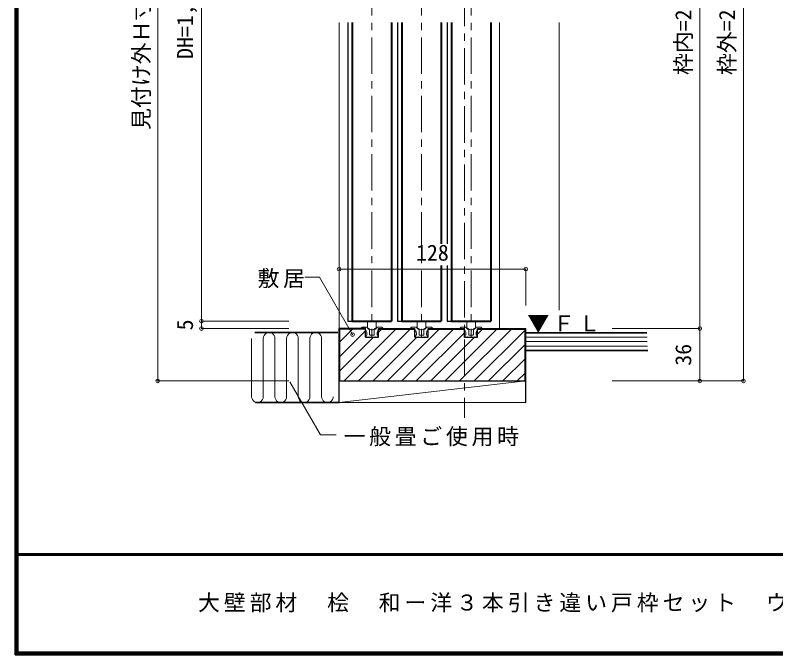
# Model space of a CAD drawing. Units: millimetres at full size, sheet at 1:5; details may follow other scales. Extents: x -981 to 969, y -733 to 681.
# Drawn here: x -981 to -460, y -716 to -277 of the extents above; entities that cross this region are included whole.
import ezdxf
from ezdxf.enums import TextEntityAlignment as Align

# ---------------------------------------------------------------- set-up
doc = ezdxf.new("R2010")
doc.units = ezdxf.units.MM
doc.header["$LTSCALE"] = 5
doc.header["$PDMODE"] = 32
doc.header["$PDSIZE"] = 2.5
doc.linetypes.add('CHAIN1', pattern=[8, 5, -1, 1, -1])
doc.linetypes.add('DASHED1', pattern=[1.8, 1.2, -0.6])
for name, color, linetype, lineweight in [('0-1_通り芯', 4, 'CHAIN1', 9), ('0-3_仕上げ', 7, 'Continuous', 18), ('0-4_枠', 3, 'Continuous', 25), ('0-6_扉', 3, 'Continuous', 25), ('0-7_金物', 7, 'Continuous', 18), ('0-A_文字', 7, 'Continuous', 18), ('0-B_寸法', 7, 'Continuous', 9), ('0-C_ハッチ', 4, 'DASHED1', 9), ('F-0_補助線', 6, 'Continuous', 40), ('F-1_枠', 6, 'Continuous', 40)]:
    doc.layers.add(name, color=color, linetype=linetype, lineweight=lineweight)
doc.layers.add('F-A_文字', color=7, linetype='Continuous')
doc.styles.add('ＭＳ ゴシック', font='')
doc.styles.get('ＭＳ ゴシック').set_extended_font_data('MS Gothic')

msp = doc.modelspace()

# ---------------------------------------------------------------- linework, layer by layer
at = {"layer": '0-1_通り芯'}
for p, q in [((-673.146, 60.495), (-673.146, -553.262)), ((-736.646, -52.263), (-736.646, -498.028)), ((-702.646, -52.263), (-702.646, -498.028)), ((-668.646, -52.263), (-668.646, -498.028))]:
    msp.add_line(p, q, dxfattribs=at)
at = {"layer": '0-3_仕上げ', "color": 2, "lineweight": 35}
for p, q in [((-760.146, -494.807), (-816.956, -494.807)), ((-631.146, -495.028), (-547.998, -495.028)), ((-631.146, -507.028), (-547.477, -507.028)), ((-759.146, -542.807), (-816.412, -542.807))]:
    msp.add_line(p, q, dxfattribs=at)
at = {"layer": '0-3_仕上げ'}
for p, q in [((-791.681, -494.794), (-791.667, -494.794)), ((-819.157, -498.807), (-819.157, -538.807)), ((-811.157, -538.917), (-811.157, -498.807)), ((-803.157, -498.807), (-803.157, -538.807)), ((-795.157, -538.917), (-795.157, -498.807)), ((-787.157, -498.807), (-787.157, -538.807)), ((-779.157, -538.917), (-779.157, -498.807)), ((-771.157, -498.807), (-771.157, -538.807)), ((-547.868, -498.028), (-631.146, -498.028)), ((-547.738, -501.028), (-631.146, -501.028)), ((-547.608, -504.028), (-631.146, -504.028)), ((-759.146, -542.807), (-631.146, -528.028))]:
    msp.add_line(p, q, dxfattribs=at)
at = {"layer": '0-3_仕上げ', "color": 3, "lineweight": 25}
for p, q in [((-759.146, -542.807), (-759.146, -528.028)), ((-759.146, -528.028), (-631.146, -528.028)), ((-631.146, -542.807), (-631.146, -528.028)), ((-631.146, -543.028), (-759.146, -542.807))]:
    msp.add_line(p, q, dxfattribs=at)
at = {"layer": '0-3_仕上げ'}
for centre, start, end in [((-807.157, -498.783), 359.65318, 180.3468), ((-791.157, -498.783), 359.65318, 180.3468), ((-775.157, -498.783), 359.65318, 180.3468), ((-815.157, -538.863), 179.20062, 0.79936), ((-799.157, -538.863), 179.20062, 0.79936), ((-783.157, -538.863), 179.20062, 0.79936), ((-767.157, -538.863), 179.20062, 0.79936)]:
    msp.add_arc(centre, 4, start, end, dxfattribs=at)
at = {"layer": '0-4_枠', "color": 4, "lineweight": 9}
for p, q in [((-759.146, -281.997), (-759.146, -493.028)), ((-649.146, -281.997), (-649.146, -492.028)), ((-608.146, -281.997), (-608.146, -479.536))]:
    msp.add_line(p, q, dxfattribs=at)
at = {"layer": '0-4_枠'}
for p, q in [((-759.146, -528.028), (-759.146, -492.028)), ((-741.146, -492.028), (-759.146, -492.028)), ((-758.646, -528.028), (-758.646, -492.528)), ((-741.146, -492.528), (-758.646, -492.528)), ((-741.146, -498.028), (-741.146, -492.028)), ((-732.146, -498.028), (-732.146, -492.028)), ((-732.146, -492.028), (-707.146, -492.028)), ((-732.146, -492.528), (-707.146, -492.528)), ((-707.146, -498.028), (-707.146, -492.028)), ((-698.146, -498.028), (-698.146, -492.028)), ((-698.146, -492.028), (-673.146, -492.028)), ((-698.146, -492.528), (-673.146, -492.528)), ((-673.146, -498.028), (-673.146, -492.028)), ((-664.146, -498.028), (-664.146, -492.028)), ((-664.146, -492.028), (-631.146, -492.028)), ((-664.146, -492.528), (-631.646, -492.528)), ((-631.646, -528.028), (-631.646, -492.528)), ((-631.146, -528.028), (-631.146, -492.028)), ((-741.146, -498.028), (-732.146, -498.028)), ((-707.146, -498.028), (-698.146, -498.028)), ((-673.146, -498.028), (-664.146, -498.028)), ((-759.146, -528.028), (-631.146, -528.028))]:
    msp.add_line(p, q, dxfattribs=at)
at = {"layer": '0-6_扉'}
for p, q in [((-753.146, -281.997), (-753.146, -487.028)), ((-719.146, -281.997), (-719.146, -487.028)), ((-685.146, -281.997), (-685.146, -433.812)), ((-685.146, -448.783), (-685.146, -487.028)), ((-753.146, -487.028), (-750.146, -487.028)), ((-719.146, -487.028), (-716.146, -487.028)), ((-685.146, -487.028), (-682.146, -487.028))]:
    msp.add_line(p, q, dxfattribs=at)
at = {"layer": '0-6_扉', "color": 6, "lineweight": 40}
for p, q in [((-750.146, -281.997), (-750.146, -487.028)), ((-723.146, -281.997), (-723.146, -487.028)), ((-716.146, -281.997), (-716.146, -487.028)), ((-689.146, -281.997), (-689.146, -433.812)), ((-682.146, -281.997), (-682.146, -487.028)), ((-655.146, -281.997), (-655.146, -487.028)), ((-689.146, -448.783), (-689.146, -487.028)), ((-750.146, -487.028), (-723.146, -487.028)), ((-716.146, -487.028), (-689.146, -487.028)), ((-682.146, -487.028), (-655.146, -487.028))]:
    msp.add_line(p, q, dxfattribs=at)
at = {"layer": '0-7_金物'}
for p, q in [((-739.646, -487.028), (-739.646, -491.495)), ((-733.646, -487.028), (-733.646, -491.496)), ((-705.646, -487.028), (-705.646, -491.495)), ((-699.646, -487.028), (-699.646, -491.496)), ((-671.646, -487.028), (-671.646, -491.495)), ((-665.646, -487.028), (-665.646, -491.496)), ((-743.946, -492.028), (-741.146, -492.028)), ((-742.604, -491.028), (-740.603, -491.028)), ((-741.146, -493.028), (-741.146, -492.028)), ((-738.984, -492.44), (-740.249, -491.174)), ((-740.146, -496.527), (-740.146, -495.264)), ((-739.646, -491.495), (-736.646, -493.228)), ((-738.772, -492.528), (-738.446, -492.528)), ((-738.246, -496.227), (-738.246, -492.728)), ((-733.646, -491.496), (-736.646, -493.228)), ((-735.046, -496.227), (-735.046, -492.728)), ((-734.52, -492.528), (-734.846, -492.528)), ((-734.308, -492.44), (-733.042, -491.174)), ((-733.146, -496.527), (-733.146, -495.264)), ((-730.687, -491.028), (-732.689, -491.028)), ((-732.146, -493.028), (-732.146, -492.028)), ((-729.346, -492.028), (-732.146, -492.028)), ((-709.946, -492.028), (-707.146, -492.028)), ((-708.604, -491.028), (-706.603, -491.028)), ((-707.146, -493.028), (-707.146, -492.028)), ((-704.984, -492.44), (-706.249, -491.174)), ((-706.146, -496.527), (-706.146, -495.264)), ((-705.646, -491.495), (-702.646, -493.228)), ((-704.772, -492.528), (-704.446, -492.528)), ((-704.246, -496.227), (-704.246, -492.728)), ((-699.646, -491.496), (-702.646, -493.228)), ((-701.046, -496.227), (-701.046, -492.728)), ((-700.52, -492.528), (-700.846, -492.528)), ((-700.308, -492.44), (-699.042, -491.174)), ((-699.146, -496.527), (-699.146, -495.264)), ((-696.687, -491.028), (-698.689, -491.028)), ((-698.146, -493.028), (-698.146, -492.028)), ((-695.346, -492.028), (-698.146, -492.028)), ((-675.946, -492.028), (-673.146, -492.028)), ((-674.604, -491.028), (-672.603, -491.028)), ((-673.146, -493.028), (-673.146, -492.028)), ((-670.984, -492.44), (-672.249, -491.174)), ((-672.146, -496.527), (-672.146, -495.264)), ((-671.646, -491.495), (-668.646, -493.228)), ((-670.772, -492.528), (-670.446, -492.528)), ((-670.246, -496.227), (-670.246, -492.728)), ((-665.646, -491.496), (-668.646, -493.228)), ((-667.046, -496.227), (-667.046, -492.728)), ((-666.52, -492.528), (-666.846, -492.528)), ((-666.308, -492.44), (-665.042, -491.174)), ((-665.146, -496.527), (-665.146, -495.264)), ((-662.687, -491.028), (-664.689, -491.028)), ((-664.146, -493.028), (-664.146, -492.028)), ((-661.346, -492.028), (-664.146, -492.028)), ((-740.446, -498.027), (-740.932, -496.801)), ((-740.146, -496.527), (-740.746, -496.527)), ((-739.346, -498.027), (-740.446, -498.027)), ((-739.346, -498.027), (-739.146, -497.827)), ((-739.146, -497.827), (-738.946, -498.027)), ((-738.946, -498.027), (-734.346, -498.027)), ((-736.946, -496.527), (-737.946, -496.527)), ((-736.646, -496.827), (-736.946, -496.527)), ((-734.146, -497.827), (-734.346, -498.027)), ((-733.946, -498.027), (-734.146, -497.827)), ((-733.946, -498.027), (-732.846, -498.027)), ((-733.146, -496.527), (-732.546, -496.527)), ((-732.846, -498.027), (-732.36, -496.801)), ((-706.446, -498.027), (-706.932, -496.801)), ((-706.146, -496.527), (-706.746, -496.527)), ((-705.346, -498.027), (-706.446, -498.027)), ((-705.346, -498.027), (-705.146, -497.827)), ((-705.146, -497.827), (-704.946, -498.027)), ((-704.946, -498.027), (-700.346, -498.027)), ((-702.946, -496.527), (-703.946, -496.527)), ((-702.646, -496.827), (-702.946, -496.527)), ((-700.146, -497.827), (-700.346, -498.027)), ((-699.946, -498.027), (-700.146, -497.827)), ((-699.946, -498.027), (-698.846, -498.027)), ((-699.146, -496.527), (-698.546, -496.527)), ((-698.846, -498.027), (-698.36, -496.801)), ((-672.446, -498.027), (-672.932, -496.801)), ((-672.146, -496.527), (-672.746, -496.527)), ((-671.346, -498.027), (-672.446, -498.027)), ((-671.346, -498.027), (-671.146, -497.827)), ((-671.146, -497.827), (-670.946, -498.027)), ((-670.946, -498.027), (-666.346, -498.027)), ((-668.946, -496.527), (-669.946, -496.527)), ((-668.646, -496.827), (-668.946, -496.527)), ((-666.146, -497.827), (-666.346, -498.027)), ((-665.946, -498.027), (-666.146, -497.827)), ((-665.946, -498.027), (-664.846, -498.027)), ((-665.146, -496.527), (-664.546, -496.527)), ((-664.846, -498.027), (-664.36, -496.801))]:
    msp.add_line(p, q, dxfattribs=at)
for points in [[(-735.346, -496.527), (-736.346, -496.527), (-736.646, -496.827)], [(-701.346, -496.527), (-702.346, -496.527), (-702.646, -496.827)], [(-667.346, -496.527), (-668.346, -496.527), (-668.646, -496.827)]]:
    msp.add_lwpolyline(points, dxfattribs=at)
for centre, radius, start, end in [((-743.946, -491.828), 0.2, 138.18969, 270), ((-742.604, -493.028), 2, 90, 138.18969), ((-743.146, -495.264), 3, 0, 48.19), ((-740.603, -491.527), 0.5, 45, 90), ((-738.772, -492.228), 0.3, 225, 270), ((-738.446, -492.728), 0.2, 360, 90), ((-734.846, -492.728), 0.2, 90, 180), ((-734.52, -492.228), 0.3, 270, 315), ((-730.146, -495.264), 3, 131.81, 180), ((-732.689, -491.527), 0.5, 90, 135), ((-730.687, -493.028), 2, 41.81031, 90), ((-729.346, -491.828), 0.2, 270, 41.81031), ((-709.946, -491.828), 0.2, 138.18969, 270), ((-708.604, -493.028), 2, 90, 138.18969), ((-709.146, -495.264), 3, 0, 48.19), ((-706.603, -491.527), 0.5, 45, 90), ((-704.772, -492.228), 0.3, 225, 270), ((-704.446, -492.728), 0.2, 360, 90), ((-700.846, -492.728), 0.2, 90, 180), ((-700.52, -492.228), 0.3, 270, 315), ((-696.146, -495.264), 3, 131.81, 180), ((-698.689, -491.527), 0.5, 90, 135), ((-696.687, -493.028), 2, 41.81031, 90), ((-695.346, -491.828), 0.2, 270, 41.81031), ((-675.946, -491.828), 0.2, 138.18969, 270), ((-674.604, -493.028), 2, 90, 138.18969), ((-675.146, -495.264), 3, 0, 48.19), ((-672.603, -491.527), 0.5, 45, 90), ((-670.772, -492.228), 0.3, 225, 270), ((-670.446, -492.728), 0.2, 360, 90), ((-666.846, -492.728), 0.2, 90, 180), ((-666.52, -492.228), 0.3, 270, 315), ((-662.146, -495.264), 3, 131.81, 180), ((-664.689, -491.527), 0.5, 90, 135), ((-662.687, -493.028), 2, 41.81031, 90), ((-661.346, -491.828), 0.2, 270, 41.81031), ((-740.746, -496.727), 0.2, 90, 201.616), ((-737.946, -496.227), 0.3, 180, 270), ((-735.346, -496.227), 0.3, 270, 360), ((-732.546, -496.727), 0.2, 338.384, 90), ((-706.746, -496.727), 0.2, 90, 201.616), ((-703.946, -496.227), 0.3, 180, 270), ((-701.346, -496.227), 0.3, 270, 360), ((-698.546, -496.727), 0.2, 338.384, 90), ((-672.746, -496.727), 0.2, 90, 201.616), ((-669.946, -496.227), 0.3, 180, 270), ((-667.346, -496.227), 0.3, 270, 360), ((-664.546, -496.727), 0.2, 338.384, 90)]:
    msp.add_arc(centre, radius, start, end, dxfattribs=at)
at = {"layer": '0-A_文字'}
for p, q in [((-772.62, -456.87), (-782.62, -456.87)), ((-749.926, -496.178), (-772.62, -456.87)), ((-792.959, -528.6), (-771.906, -565.065)), ((-771.906, -565.065), (-761.246, -565.065))]:
    msp.add_line(p, q, dxfattribs=at)
msp.add_point((-749.926, -496.178), dxfattribs=at)
at = {"layer": '0-B_寸法', "color": 4}
for p, q in [((-883.616, -23.81), (-883.616, -528.028)), ((-853.616, -23.81), (-853.616, -492.028)), ((-511.791, -33.027), (-511.791, -528.028)), ((-481.791, -33.027), (-481.791, -528.027)), ((-759.146, -451.283), (-759.146, -476.333)), ((-759.146, -451.283), (-631.146, -451.283)), ((-631.146, -451.283), (-631.146, -476.333)), ((-793.616, -487.028), (-853.616, -487.028)), ((-793.616, -492.028), (-853.616, -492.028)), ((-571.791, -492.027), (-511.791, -492.027)), ((-793.616, -528.028), (-883.616, -528.028)), ((-571.791, -528.028), (-511.791, -528.028)), ((-546.409, -528.027), (-481.791, -528.027))]:
    msp.add_line(p, q, dxfattribs=at)
at = {"layer": '0-B_寸法'}
for p in [(-759.146, -451.283), (-631.146, -451.283), (-853.616, -487.028), (-853.616, -492.028), (-511.791, -492.027), (-883.616, -528.028), (-511.791, -528.028), (-481.791, -528.027)]:
    msp.add_point(p, dxfattribs=at)
at = {"layer": '0-C_ハッチ', "linetype": 'Continuous'}
for p, q in [((-758.646, -501.259), (-749.914, -492.528)), ((-758.646, -511.158), (-741.146, -493.658)), ((-755.716, -528.028), (-720.216, -492.528)), ((-745.816, -528.028), (-710.316, -492.528)), ((-732.146, -494.558), (-730.115, -492.528)), ((-726.017, -528.028), (-690.517, -492.528)), ((-716.118, -528.028), (-680.618, -492.528)), ((-706.218, -528.028), (-673.146, -494.955)), ((-686.419, -528.028), (-650.919, -492.528)), ((-676.52, -528.028), (-641.02, -492.528)), ((-666.62, -528.028), (-631.646, -493.053)), ((-664.146, -495.854), (-660.819, -492.528)), ((-758.646, -521.058), (-735.615, -498.028)), ((-735.917, -528.028), (-705.917, -498.028)), ((-696.319, -528.028), (-666.319, -498.028)), ((-656.721, -528.028), (-631.646, -502.952)), ((-646.821, -528.028), (-631.646, -512.852)), ((-636.922, -528.028), (-631.646, -522.751))]:
    msp.add_line(p, q, dxfattribs=at)
at = {"layer": 'F-0_補助線'}
for p, q in [((-981.364, 680.724), (-981.364, -715.943)), ((-980.53, 680.724), (-980.53, -715.943)), ((-979.697, 680.724), (-979.697, -715.943))]:
    msp.add_line(p, q, dxfattribs=at)
at = {"layer": 'F-1_枠'}
for p, q in [((968.636, -646.776), (-981.363, -646.776)), ((968.636, -647.609), (-981.363, -647.609)), ((968.636, -714.276), (-981.363, -714.276)), ((968.636, -715.109), (-981.363, -715.109)), ((968.636, -715.943), (-981.363, -715.943))]:
    msp.add_line(p, q, dxfattribs=at)

# ---------------------------------------------------------------- texts
at = {"layer": '0-A_文字', "char_height": 11, "attachment_point": 7, "style": 'ＭＳ ゴシック'}
for s, insert in [('\\T1.17;敷居', (-815.12, -464.37)), ('\\T1.17;▼ＦＬ', (-630.032, -495.028)), ('\\T1.17;一般畳ご使用時', (-756.125, -572.853))]:
    msp.add_mtext(s, dxfattribs=dict(at, insert=insert))
at = {"layer": '0-B_寸法', "style": 'ＭＳ ゴシック'}
for s, p in [('見付け外Ｈ寸法＝2,077', (-886.116, -355.747)), ('枠内=2,005', (-514.291, -318.027)), ('枠外=2,068', (-484.291, -318.027)), ('DH=1,995', (-856.116, -306.997)), ('5', (-856.116, -493.278)), ('36', (-514.291, -517.527))]:
    msp.add_text(s, height=11, rotation=90, dxfattribs=at).set_placement(p, align=Align.BOTTOM_LEFT)
msp.add_text('128', height=11, dxfattribs=at).set_placement((-706.396, -448.783), align=Align.BOTTOM_LEFT)
at = {"layer": 'F-A_文字', "insert": (-855.955, -688.443), "char_height": 11, "attachment_point": 7, "style": 'ＭＳ ゴシック'}
msp.add_mtext('\\T1.18;大壁部材\u3000桧\u3000和ー洋３本引き違い戸枠セット\u3000ウッドワン専用建具用\u3000枠外Ｗ2,424', dxfattribs=at)

doc.saveas('drawing.dxf')
